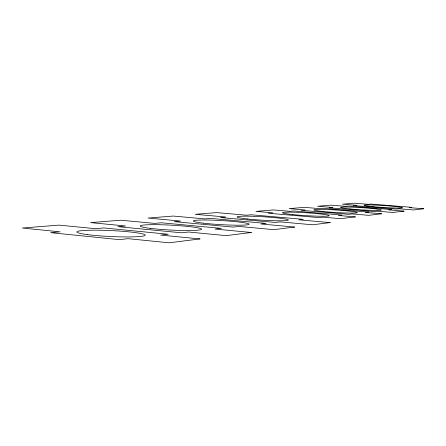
<?xml version="1.0" encoding="UTF-8"?>
<svg xmlns="http://www.w3.org/2000/svg" width="446" height="446" viewBox="0 0 446 446"><rect width="100%" height="100%" fill="white"/><g stroke="black" fill="none" stroke-linecap="round" stroke-linejoin="round"><path stroke-width="0.67" d="M199.942 238.933L169.095 242.808L128.091 238.677L119.366 239.641L50.643 232.678L60.087 231.836L22.3 228.029L59.073 225.113L95.411 228.675L103.678 227.939L168.293 234.239L160.677 235.081L199.942 238.933M251.332 232.477L226.2 235.633L188.457 232.015L181.377 232.795L117.9 226.668L125.605 225.983L90.544 222.615L120.81 220.213L154.6 223.39L161.43 222.777L221.339 228.38L215.078 229.071L251.332 232.477M294.6 227.047L273.811 229.657L238.922 226.44L233.08 227.086L174.247 221.634L180.63 221.065L148.005 218.055L173.265 216.054L204.775 218.908L210.49 218.395L266.217 223.424L260.999 224.004L294.6 227.047M330.168 222.582L312.624 224.784L280.16 221.885L275.243 222.431L220.38 217.514L225.765 217.029L195.242 214.309L216.711 212.603L246.248 215.201L251.12 214.766L303.263 219.337L298.826 219.822L330.168 222.582M355.351 216.912L340.488 218.679L322.915 217.163L318.873 217.609L268.286 213.233L272.729 212.837L255.971 211.387L273.459 209.932L289.71 211.32L293.763 210.958L342.015 215.056L338.336 215.463L355.351 216.912M381.564 213.79L368.691 215.323L352.184 213.929L348.694 214.32L301.128 210.3L304.98 209.955L289.192 208.622L304.401 207.357L319.737 208.633L323.272 208.321L368.758 212.101L365.558 212.458L381.564 213.79M404.009 211.12L392.714 212.463L377.143 211.175L374.088 211.515L329.159 207.791L332.543 207.49L317.602 206.258L330.988 205.143L345.522 206.331L348.638 206.052L391.7 209.57L388.879 209.882L404.009 211.12M423.7 208.773L413.71 209.96L398.969 208.767L396.271 209.062L353.7 205.6L356.688 205.333L342.511 204.184L354.386 203.192L368.195 204.307L370.966 204.056L411.859 207.34L409.356 207.619L423.7 208.773M87.165 234.579A34.236 2.983 2.7 0 0 144.119 235.862A34.236 2.983 2.7 0 0 101.554 230.248A34.236 2.983 2.7 0 0 87.165 234.579M350.121 208.945A20.46 1.093 3.7 0 0 381.38 210.077A20.46 1.093 3.7 0 0 351.437 207.134A20.46 1.093 3.7 0 0 350.121 208.945M373.335 206.688A19.284 0.97 3.7 0 0 402.509 207.78A19.284 0.97 3.7 0 0 373.954 205.043A19.284 0.97 3.7 0 0 373.335 206.688M150.575 228.391A30.78 2.459 3 0 0 200.984 229.679A30.78 2.459 3 0 0 160.95 224.756A30.78 2.459 3 0 0 150.575 228.391M203.744 223.206A27.964 2.052 3.3 0 0 248.835 224.477A27.964 2.052 3.3 0 0 211.17 220.112A27.964 2.052 3.3 0 0 203.744 223.206M247.301 218.958A25.701 1.739 3.4 0 0 288.155 220.207A25.701 1.739 3.4 0 0 252.598 216.282A25.701 1.739 3.4 0 0 247.301 218.958M323.606 211.527A21.798 1.249 3.6 0 0 357.285 212.692A21.798 1.249 3.6 0 0 325.809 209.503A21.798 1.249 3.6 0 0 323.606 211.527M292.559 214.548A23.376 1.438 3.6 0 0 329.12 215.752A23.376 1.438 3.6 0 0 295.921 212.268A23.376 1.438 3.6 0 0 292.559 214.548"/></g></svg>
